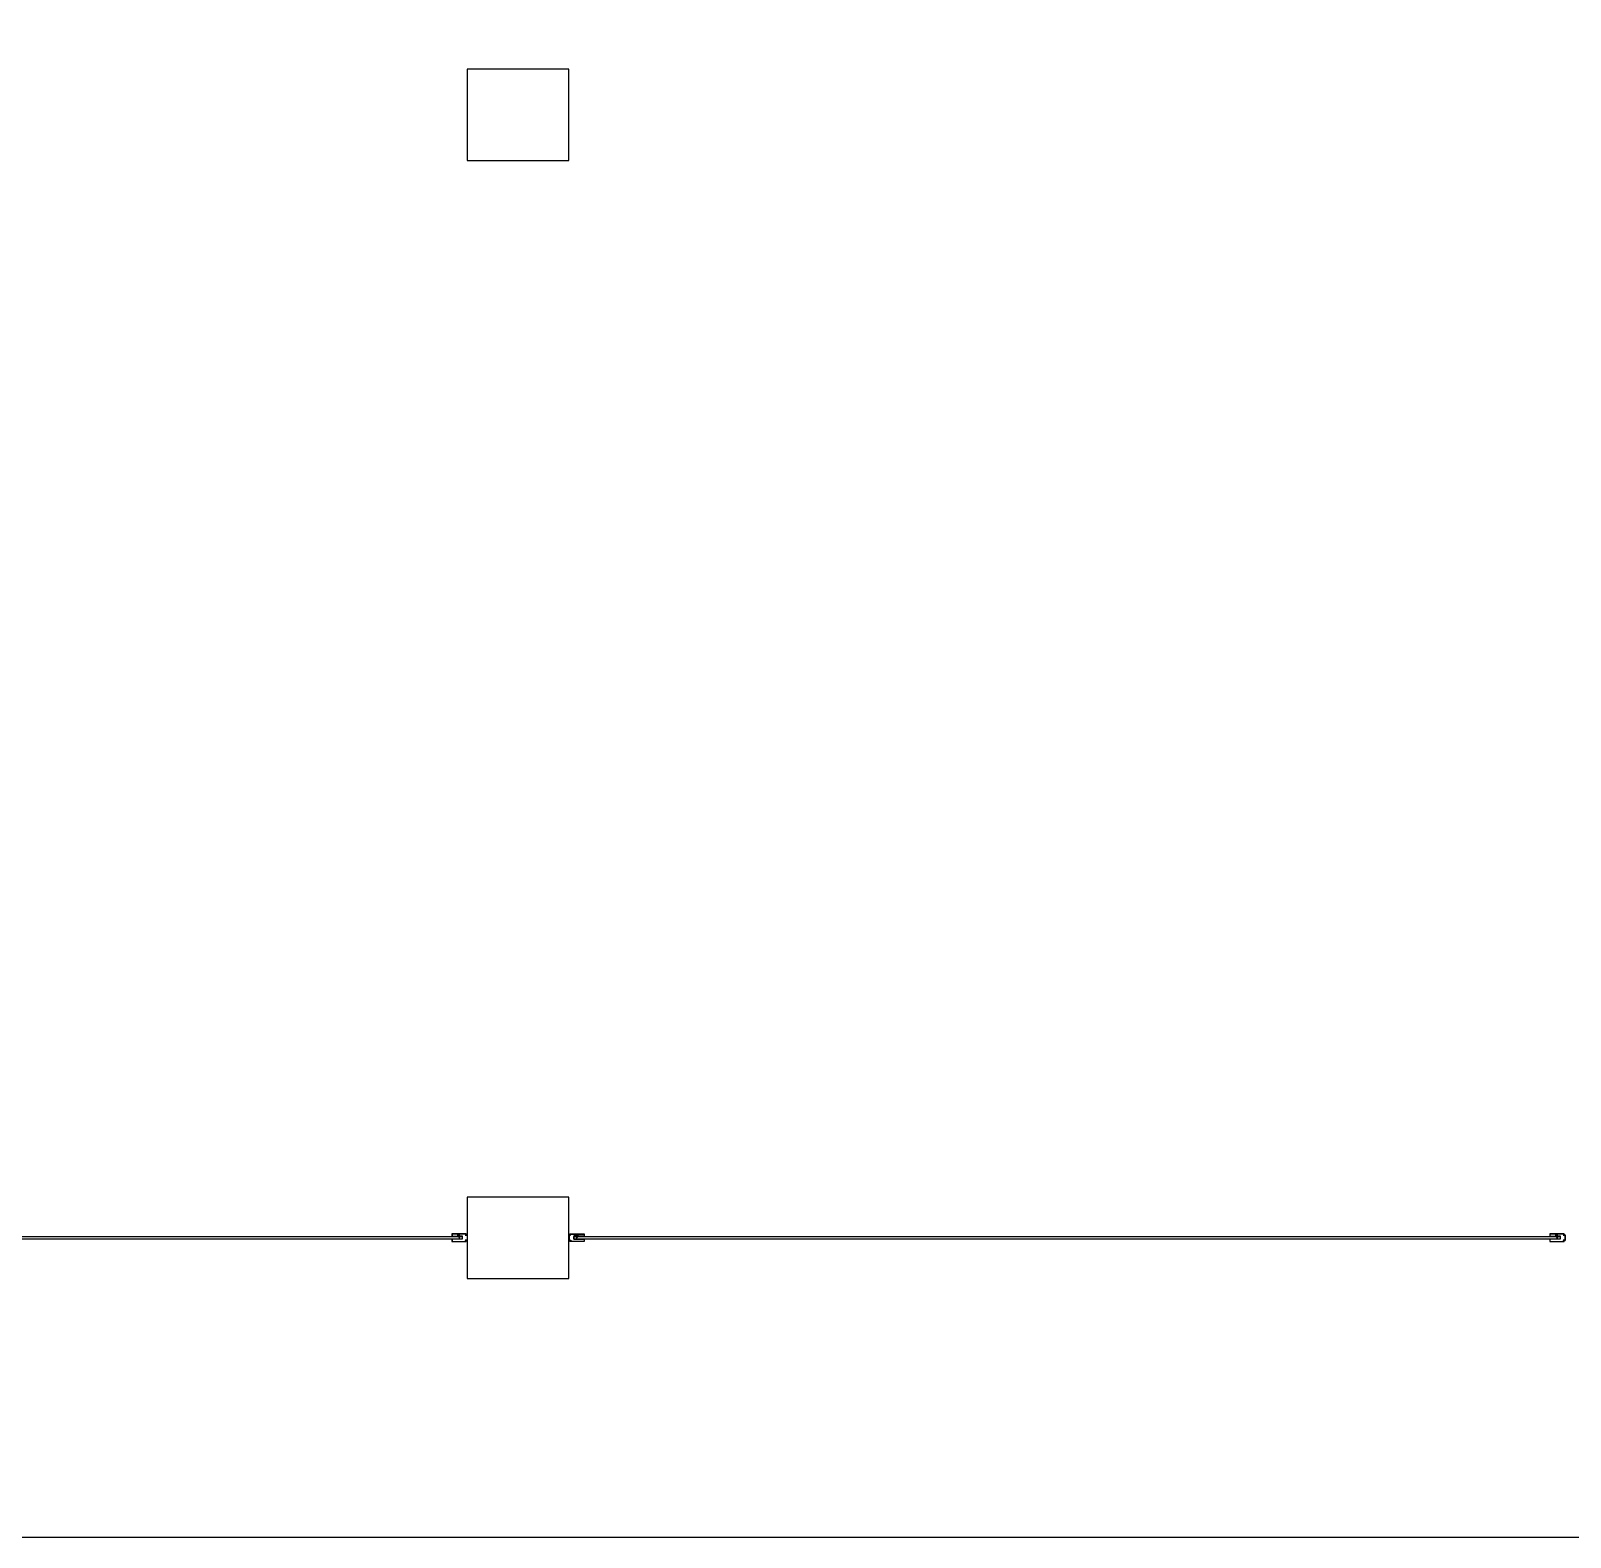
# Model space of a CAD drawing. Header units: millimetres. Extents: x 0 to 356400, y 0 to 68257.
# Drawn here: x 333074 to 333680, y 4800 to 5393 of the extents above; entities that cross this region are included whole.
import ezdxf

# ---------------------------------------------------------------- set-up
doc = ezdxf.new("R2010")
doc.units = ezdxf.units.MM
doc.header["$LTSCALE"] = 75
doc.layers.add('8', color=8, linetype='Continuous')
doc.layers.add('G(그리드1)', color=185, linetype='Continuous', plot=False)

# ---------------------------------------------------------------- blocks, each defined once
blk = doc.blocks.new('G$C7369CDF7')
at = {"layer": '8'}
for p, q in [((61203, 44140), (61193, 44140)), ((61193, 44140), (61193, 44000)), ((61204, 44138), (61194, 44138)), ((61194, 44138), (61194, 44001)), ((61201, 44058), (61201, 44071)), ((61201, 44071), (61211, 44071)), ((61204, 44150), (61203, 44150)), ((61204, 44150), (61203, 44150)), ((61203, 44150), (61203, 44140)), ((61205, 44070), (61203, 44069)), ((61203, 44060), (61203, 44070)), ((61203, 44070), (61213, 44070)), ((61203, 44060), (61203, 44069)), ((61204, 44150), (61204, 44138)), ((61204, 44130), (61204, 44150)), ((61204, 44150), (61256, 44150)), ((61206, 44130), (61204, 44130)), ((61204, 44130), (61204, 44130)), ((61205, 44069), (61205, 44070)), ((61207, 44070), (61205, 44069)), ((61205, 44067), (61210, 44067)), ((61205, 44062), (61205, 44067)), ((61206, 44130), (61206, 44148)), ((61206, 44148), (61255, 44148)), ((61207, 44069), (61207, 44070)), ((61209, 44070), (61207, 44069)), ((61209, 44069), (61209, 44070)), ((61211, 44070), (61209, 44069)), ((61210, 44067), (61210, 44062)), ((61211, 44071), (61211, 44101)), ((61211, 44101), (61244, 44101)), ((61211, 44069), (61211, 44070)), ((61213, 44070), (61211, 44069)), ((61213, 44070), (61213, 44100)), ((61213, 44100), (61243, 44100)), ((61213, 44070), (61213, 44068)), ((61218, 34400), (61218, 44100)), ((61218, 44100), (61243, 44100)), ((61243, 44100), (61243, 34400)), ((61243, 44100), (61243, 44000)), ((61244, 44101), (61244, 44001)), ((61255, 44148), (61255, 44130)), ((61255, 44130), (61256, 44130)), ((61256, 44150), (61258, 44150)), ((61256, 44150), (61258, 44150)), ((61256, 44138), (61256, 44150)), ((61256, 44150), (61256, 44130)), ((61266, 44138), (61256, 44138)), ((61258, 44140), (61258, 44150)), ((61268, 44140), (61258, 44140)), ((61266, 44001), (61266, 44138)), ((61268, 44000), (61268, 44140)), ((61193, 44000), (61218, 44000)), ((61194, 44001), (61216, 44001)), ((61216, 44058), (61201, 44058)), ((61205, 44059), (61203, 44060)), ((61218, 44060), (61203, 44060)), ((61205, 44062), (61210, 44062)), ((61205, 44060), (61205, 44059)), ((61207, 44059), (61205, 44060)), ((61207, 44060), (61207, 44059)), ((61209, 44059), (61207, 44060)), ((61209, 44060), (61209, 44059)), ((61211, 44059), (61209, 44060)), ((61211, 44060), (61211, 44059)), ((61213, 44059), (61211, 44060)), ((61213, 44062), (61213, 44059)), ((61216, 44001), (61216, 44058)), ((61218, 44000), (61218, 44060)), ((61243, 44000), (61268, 44000)), ((61244, 44001), (61266, 44001)), ((61193, 34360), (61193, 34500)), ((61193, 34500), (61218, 34500)), ((61194, 34362), (61194, 34499)), ((61194, 34499), (61216, 34499)), ((61216, 34442), (61201, 34442)), ((61201, 34442), (61201, 34429)), ((61201, 34429), (61211, 34429)), ((61205, 34441), (61203, 34440)), ((61203, 34440), (61203, 34431)), ((61218, 34440), (61203, 34440)), ((61203, 34440), (61203, 34430)), ((61205, 34430), (61203, 34431)), ((61203, 34430), (61213, 34430)), ((61205, 34440), (61205, 34441)), ((61207, 34441), (61205, 34440)), ((61205, 34438), (61210, 34438)), ((61205, 34438), (61205, 34433)), ((61205, 34433), (61210, 34433)), ((61205, 34431), (61205, 34430)), ((61207, 34430), (61205, 34431)), ((61207, 34440), (61207, 34441)), ((61209, 34441), (61207, 34440)), ((61207, 34431), (61207, 34430)), ((61209, 34430), (61207, 34431)), ((61209, 34440), (61209, 34441)), ((61211, 34441), (61209, 34440)), ((61209, 34431), (61209, 34430)), ((61211, 34430), (61209, 34431)), ((61210, 34433), (61210, 34438)), ((61211, 34440), (61211, 34441)), ((61213, 34441), (61211, 34440)), ((61211, 34431), (61211, 34430)), ((61213, 34430), (61211, 34431)), ((61211, 34429), (61211, 34399)), ((61211, 34399), (61244, 34399)), ((61213, 34438), (61213, 34441)), ((61213, 34430), (61213, 34432)), ((61213, 34430), (61213, 34400)), ((61213, 34400), (61243, 34400)), ((61216, 34499), (61216, 34442)), ((61218, 34500), (61218, 34440)), ((61243, 34400), (61218, 34400)), ((61243, 34400), (61243, 34500)), ((61243, 34500), (61268, 34500)), ((61244, 34399), (61244, 34499)), ((61244, 34499), (61266, 34499)), ((61266, 34499), (61266, 34362)), ((61268, 34500), (61268, 34360)), ((50630, 34350), (49730, 34350)), ((49730, 34350), (49730, 33350)), ((50630, 33350), (50630, 34350)), ((61630, 34350), (60830, 34350)), ((60830, 34350), (60830, 33350)), ((61203, 34360), (61193, 34360)), ((61204, 34362), (61194, 34362)), ((61203, 34350), (61203, 34360)), ((61204, 34350), (61203, 34350)), ((61204, 34350), (61203, 34350)), ((61206, 34370), (61204, 34370)), ((61204, 34370), (61204, 34370)), ((61204, 34370), (61204, 34350)), ((61204, 34350), (61204, 34362)), ((61204, 34350), (61256, 34350)), ((61206, 34370), (61206, 34352)), ((61206, 34352), (61255, 34352)), ((61255, 34370), (61256, 34370)), ((61255, 34352), (61255, 34370)), ((61256, 34350), (61256, 34370)), ((61266, 34362), (61256, 34362)), ((61256, 34362), (61256, 34350)), ((61256, 34350), (61258, 34350)), ((61256, 34350), (61258, 34350)), ((61268, 34360), (61258, 34360)), ((61258, 34360), (61258, 34350)), ((61630, 33350), (61630, 34350)), ((49730, 33350), (50630, 33350)), ((60830, 33350), (61630, 33350)), ((61203, 33340), (61193, 33340)), ((61193, 33340), (61193, 33200)), ((61204, 33339), (61194, 33339)), ((61194, 33339), (61194, 33201)), ((61204, 33350), (61203, 33350)), ((61204, 33350), (61203, 33350)), ((61203, 33350), (61203, 33340)), ((61204, 33350), (61204, 33339)), ((61204, 33330), (61204, 33350)), ((61204, 33350), (61256, 33350)), ((61206, 33330), (61204, 33330)), ((61204, 33330), (61204, 33330)), ((61206, 33330), (61206, 33348)), ((61206, 33348), (61255, 33348)), ((61255, 33348), (61255, 33330)), ((61255, 33330), (61256, 33330)), ((61256, 33350), (61258, 33350)), ((61256, 33350), (61258, 33350)), ((61256, 33339), (61256, 33350)), ((61256, 33350), (61256, 33330)), ((61266, 33339), (61256, 33339)), ((61258, 33340), (61258, 33350)), ((61268, 33340), (61258, 33340)), ((61266, 33201), (61266, 33339)), ((61268, 33200), (61268, 33340)), ((61193, 33200), (61218, 33200)), ((61194, 33201), (61216, 33201)), ((61201, 33258), (61201, 33271)), ((61201, 33271), (61211, 33271)), ((61216, 33258), (61201, 33258)), ((61205, 33270), (61203, 33269)), ((61203, 33260), (61203, 33270)), ((61203, 33270), (61213, 33270)), ((61203, 33260), (61203, 33269)), ((61205, 33259), (61203, 33260)), ((61218, 33260), (61203, 33260)), ((61205, 33269), (61205, 33270)), ((61207, 33270), (61205, 33269)), ((61205, 33267), (61210, 33267)), ((61205, 33262), (61205, 33267)), ((61205, 33262), (61210, 33262)), ((61205, 33260), (61205, 33259)), ((61207, 33259), (61205, 33260)), ((61207, 33269), (61207, 33270)), ((61209, 33270), (61207, 33269)), ((61207, 33260), (61207, 33259)), ((61209, 33259), (61207, 33260)), ((61209, 33269), (61209, 33270)), ((61211, 33270), (61209, 33269)), ((61209, 33260), (61209, 33259)), ((61211, 33259), (61209, 33260)), ((61210, 33267), (61210, 33262)), ((61211, 33271), (61211, 33301)), ((61211, 33301), (61244, 33301)), ((61211, 33269), (61211, 33270)), ((61213, 33270), (61211, 33269)), ((61211, 33260), (61211, 33259)), ((61213, 33259), (61211, 33260)), ((61213, 33270), (61213, 33300)), ((61213, 33300), (61243, 33300)), ((61213, 33270), (61213, 33268)), ((61213, 33262), (61213, 33259)), ((61216, 33201), (61216, 33258)), ((61218, 23600), (61218, 33300)), ((61218, 33300), (61243, 33300)), ((61218, 33200), (61218, 33260)), ((61243, 33300), (61243, 23600)), ((61243, 33300), (61243, 33200)), ((61243, 33200), (61268, 33200)), ((61244, 33301), (61244, 33201)), ((61244, 33201), (61266, 33201))]:
    blk.add_line(p, q, dxfattribs=at)
for centre, radius, start, end in [((61213, 44067), 0.5, 90, 270), ((61214, 44102), 35.2, 268.1243, 306.6903), ((61209, 44103), 40, 275.838, 312.0129), ((61234, 44075), 2, 309.9712, 90), ((61234, 44076), 0.5, 90, 270), ((61234, 44075), 1, 319.239, 90), ((61213, 44062), 0.5, 90, 270), ((61213, 34438), 0.5, 90, 270), ((61213, 34433), 0.5, 90, 270), ((61209, 34397), 40, 47.9871, 84.162), ((61214, 34398), 35.2, 53.3097, 91.8757), ((61234, 34425), 2, 270, 50.0288), ((61234, 34425), 1, 270, 40.761), ((61234, 34424), 0.5, 90, 270), ((61213, 33267), 0.5, 90, 270), ((61213, 33262), 0.5, 90, 270), ((61214, 33302), 35.2, 268.1243, 306.6903), ((61209, 33303), 40, 275.838, 312.0129), ((61234, 33275), 2, 309.9712, 90), ((61234, 33276), 0.5, 90, 270), ((61234, 33275), 1, 319.239, 90)]:
    blk.add_arc(centre, radius, start, end, dxfattribs=at)

msp = doc.modelspace()

# ---------------------------------------------------------------- linework, layer by layer
at = {"layer": 'G(그리드1)'}
msp.add_lwpolyline([(344875, 58700), (323375, 58700), (323375, 4800), (344875, 4800)], close=True, dxfattribs=at)

# ---------------------------------------------------------------- block references
at = {"xscale": 0.04000000000000001, "yscale": 0.04000000000000001, "zscale": 0.04000000000000001, "rotation": 270}
msp.add_blockref('G$C7369CDF7', (331912.17, 7367.09), dxfattribs=at)

doc.saveas('drawing.dxf')
